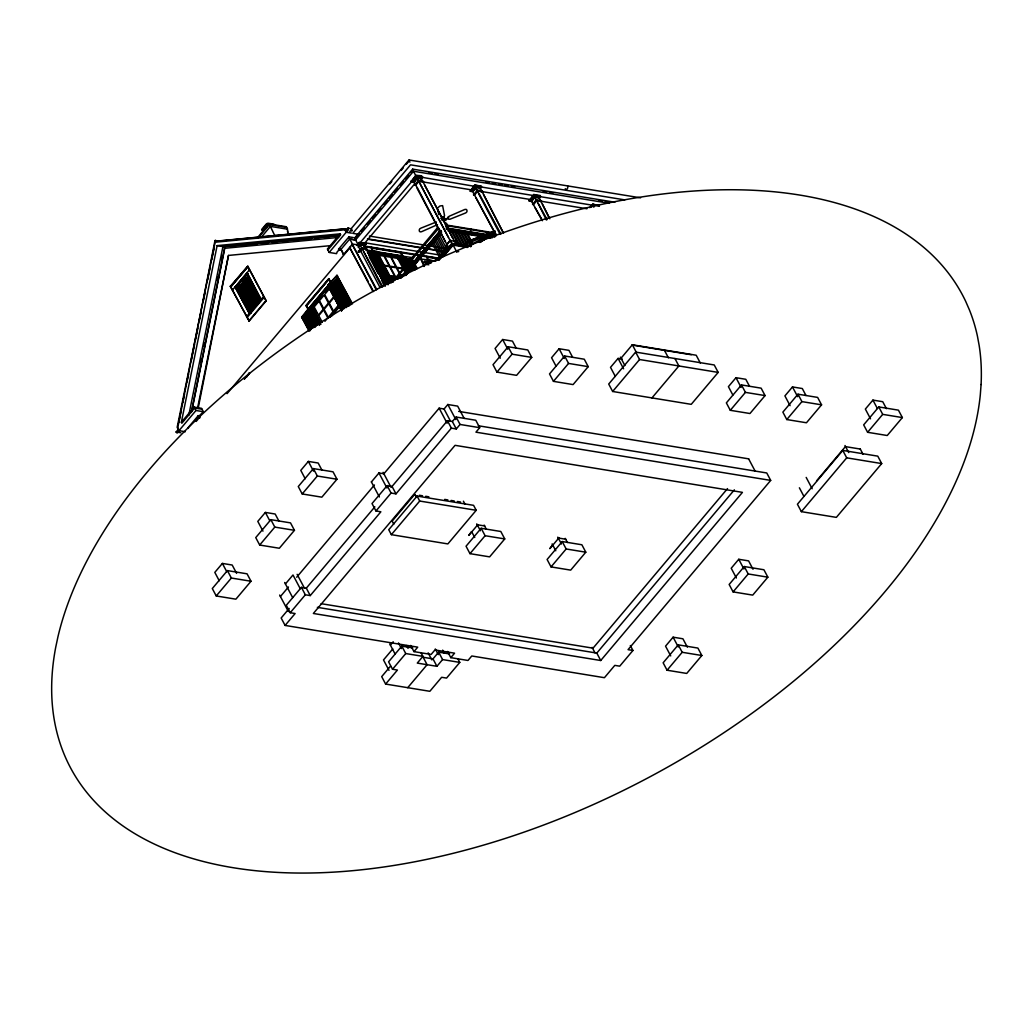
<?xml version="1.0" encoding="UTF-8"?>
<svg xmlns="http://www.w3.org/2000/svg" width="1033" height="1033" viewBox="0 0 1033 1033"><rect width="100%" height="100%" fill="white"/><g stroke="black" fill="none" stroke-linecap="round" stroke-linejoin="round"><path stroke-width="1.5" d="M412.735 258.521L411.651 258.431L412.916 258.327M413.794 262.434L414.762 261.594M447.676 218.131L446.153 218.931L445.778 220.623M448.335 228.874L447.263 228.822M470.377 229.985L471.125 229.61L470.364 229.894M473.308 233.006L471.629 232.877M495.207 233.832L495.504 233.535M446.295 225.723L446.075 224.794L445.817 225.956M470.609 229.481L471.203 228.939L470.467 229.584M359.704 244.072L381.913 287.109M410.798 172.601L412.864 170.148L450.737 241.67M421.141 178.36L455.798 243.827M448.167 246.99L417.616 188.213L413.252 181.369L411.857 181.253C411.186 183.396 417.784 180.349 416.996 177.818C423.233 180.93 425.519 174.215 416.157 175.739L411.315 181.485L414.465 181.989M475.981 187.632L475.103 185.385L479.17 194.772L500.127 234.375M470.131 191.182L474.844 184.83L481.533 186.353L480.642 188.135L475.955 187.464C476.742 189.995 470.131 193.042 470.816 190.898L472.197 191.015L475.632 186.96L480.074 187.683L502.929 232.244M496.021 235.214L471.784 189.917M529.077 200.828L533.79 194.488L546.354 219.977M538.348 196.347L549.156 217.847M351.711 231.018L350.484 230.385L349.722 231.87M185.32 431.717L178.967 430.684L177.159 427.275L215.523 240.405L216.013 241.335L214.825 241.296L177.65 428.204M178.735 422.665L181.266 410.114M182.867 402.263L184.455 394.425M186.986 381.874L188.587 374.023M191.118 361.473L194.617 344.209M195.25 341.071L197.794 328.52M199.382 320.669L200.97 312.831M203.514 300.28L205.102 292.429M207.646 279.878L210.19 267.327M211.778 259.477L214.322 246.926M215.445 241.399L215.277 242.213L344.88 229.791M202.029 409.236L194.656 408.022L181.834 423.233L181.343 422.303L217.124 245.634L340.193 233.832L340.683 234.762L327.874 249.973M188.781 415.253L222.934 246.59L338.953 235.459M200.583 361.808L201.215 358.658M203.772 346.042L204.405 342.891M217.175 279.84L217.821 276.689M221.333 259.348L221.966 256.197M191.35 412.412L224.574 248.32L338.617 237.409M191.815 410.85L224.729 248.346L223.877 246.745L257.876 243.646M197.523 408.28L228.487 255.435L330.767 245.622M198.142 408.384L228.487 255.435M365.759 244.537L359.213 242.445L356.734 245.389M599.424 206.174L592.748 204.134L589.766 207.659M383.424 283.416L384.586 284.127M437.217 228.099L437.979 228.306L437.243 228.022L391.313 282.848M199.782 417.345L199.821 415.886L198.259 415.64L187.825 428.011L188.419 428.411M365.049 245.492L360.026 244.369M494.497 231.16L495.143 231.676M448.903 248.385L448.09 248.733L446.282 245.325L450.091 240.444L455.514 241.412L457.322 244.821L456.509 245.17M424.615 184.946L452.816 238.197M445.21 241.425L417.009 188.161M448.516 237.5L420.328 184.236M483.573 194.591L503.575 233.161M542.519 204.237L549.801 218.776M447.973 217.382L447.728 217.795A2.725 1.511 -27.9 0 0 447.999 219.125L449.884 219.254L465.302 213.095C467.884 212.591 467.587 208.188 464.669 209.518L449.278 216.22L447.973 217.382L448.671 217.434M492.534 235.524L493.942 232.632M492.095 236.48L494.768 231.534M491.114 236.634L494.097 232.838M494.884 230.888L484.051 235.266M472.52 232.954L472.107 232.825M471.448 531.608L468.788 535.391L477.892 524.596M552.5 544.869L549.853 548.652L558.943 537.857M413.252 181.369L416.673 177.302L421.128 178.038L422.445 176.759L420.508 179.058M534.9 197.109L531.246 201.461L529.245 200.931L534.061 195.03L534.849 197.006L539.665 197.884L540.517 196.347L539.032 197.329L536.062 196.851M309.138 331.283L301.636 317.105L309.719 306.956L319.352 324.039M303.173 316.059L310.352 307.033M310.145 330.689L303.405 317.983L310.236 309.835M303.779 318.19L310.287 310.003M304.27 319.12L310.778 310.933M304.761 320.049L311.269 311.863M305.252 320.979L311.759 312.792M305.742 321.896L312.25 313.722M306.233 322.825L312.741 314.652M306.724 323.755L313.231 315.582M307.214 324.685L313.722 316.511M307.705 325.615L314.213 317.441M308.208 326.544L314.703 318.371M308.699 327.474L315.194 319.3M309.19 328.404L315.698 320.23M309.68 329.333L316.188 321.16M310.171 330.263L316.679 322.089M313.451 327.681L317.17 323.019M314.871 327.448L317.66 323.949M367.451 252.233L376.813 253.124L391.597 281.053M377.949 254.738L376.929 251.419L393.044 281.854M377.858 271.899L386.988 273.074M378.517 273.138L387.646 274.313M431.742 261.026L432.194 260.458L420.857 258.999L424.059 266.488M256.907 238.403L269.122 223.916L286.309 226.731L287.626 229.21L270.426 226.395L269.122 223.916M258.25 237.822L269.445 224.535L286.645 227.35M261.272 237.267L270.426 226.395M230.346 286.283L247.804 266.178L266.165 300.861L249.173 321.031L230.346 286.283L249.173 321.031M230.811 286.361L247.804 266.178M230.669 286.903L247.83 266.746L266.165 300.861M230.824 286.929L247.83 266.746M232.464 290.028L249.469 269.845M235.33 286.98L247.145 272.97L261.246 299.596L249.431 313.606L235.059 286.942L249.431 313.606M239.553 283.468L236.467 287.135L250.464 313.18L249.508 313.025L235.731 287.006L247.107 273.564L248.023 273.719M247.416 273.616L236.079 287.071L249.844 313.076M241.619 281.015L245.738 276.121M239.527 283.804L236.686 287.174L235.731 287.006M244.253 278.2L241.748 280.343L255.513 306.349M237.073 287.226L239.139 284.785M242.742 280.511L244.627 278.264M237.887 287.949L242.213 283.236L247.778 293.759L243.762 298.524L237.887 287.949L243.762 298.524M243.556 281.221L247.881 276.508L253.447 287.032L249.431 291.797L243.556 281.221L249.431 291.797M238.197 288L242.213 283.236M243.865 281.273L247.881 276.508M238.378 288.336L242.393 283.571M244.046 281.609L248.062 276.844M238.868 289.266L242.884 284.501M244.537 282.538L248.553 277.774M239.359 290.196L243.375 285.431M245.028 283.468L249.043 278.703M239.85 291.125L243.865 286.361M245.518 284.398L249.534 279.633M240.34 292.055L244.356 287.29M246.009 285.328L250.025 280.563M240.831 292.985L244.847 288.22M246.5 286.257L250.515 281.493M241.322 293.914L245.338 289.15M246.99 287.187L251.006 282.422M241.812 294.844L245.828 290.079M247.481 288.117L251.497 283.352M242.303 295.761L246.319 291.009M247.972 289.046L251.987 284.282M242.807 296.691L246.822 291.926M248.475 289.976L252.491 285.211M243.297 297.62L247.313 292.856M248.966 290.893L252.982 286.141M243.465 298.472L247.778 293.759M249.134 291.745L253.447 287.032M244.111 299.712L248.436 294.999L254.015 305.523L249.999 310.287L244.111 299.712L249.999 310.287M249.779 292.985L254.105 288.272L259.683 298.795L255.667 303.56L249.779 292.985L255.667 303.56M244.421 299.764L248.436 294.999M250.089 293.036L254.105 288.272M244.601 300.099L248.617 295.335M250.27 293.372L254.286 288.607M245.092 301.029L249.108 296.264M250.761 294.302L254.777 289.537M245.583 301.959L249.599 297.194M251.251 295.231L255.267 290.467M246.074 302.889L250.089 298.124M251.742 296.161L255.758 291.396M246.577 303.818L250.593 299.053M252.246 297.091L256.261 292.326M247.068 304.748L251.084 299.983M252.736 298.021L256.752 293.256M247.558 305.678L251.574 300.913M253.227 298.95L257.243 294.185M248.049 306.607L252.065 301.843M253.718 299.88L257.733 295.115M248.54 307.537L252.556 302.772M254.208 300.81L258.224 296.045M249.03 308.467L253.046 303.702M254.699 301.739L258.715 296.975M249.521 309.396L253.537 304.632M255.19 302.669L259.206 297.904M249.689 310.236L254.015 305.523M255.358 303.508L259.683 298.795M249.508 313.025L261.284 299.609M246.564 316.653L263.57 296.471M247.055 317.583L264.061 297.401M248.863 320.979L265.868 300.81M181.343 422.303L194.165 407.092L201.538 408.306L203.346 411.702L198.478 416.648M340.193 233.832L327.384 249.043L329.178 252.439L336.551 253.653C337.391 248.359 344.325 250.541 338.514 249.211L348.947 236.841L353.325 237.551M178.425 429.212L177.96 428.256L178.451 429.186A2.053 1.382 -80.7 0 1 178.115 432.104A2.105 1.42 -80.7 0 1 176.088 431.988L178.464 429.224A2.105 1.42 -80.7 0 1 178.089 432.13A2.053 1.382 -80.7 0 1 176.165 431.949L180.852 432.762M345.177 229.843L345.745 230.746A2.105 1.42 -80.7 0 0 347.669 230.914A2.105 1.42 -80.7 0 0 348.031 227.97L351.491 228.977M345.745 230.746L348.031 227.97M178.967 430.684L195.973 410.501L203.346 411.702M329.178 252.439L346.184 232.27L351.465 233.135M351.272 228.538L409.003 159.973L640.576 197.832M389.751 183.939L391.83 181.472M401.166 170.393L403.244 167.927M406.356 164.234L408.435 161.781M196.154 421.451L198.142 419.088M199.137 417.913L199.873 417.874M340.632 249.792L349.787 238.946L355.623 239.901L413.497 171.246L609.354 203.294M354.784 237.797L412.645 169.128L614.867 202.223M356.023 237.59L359.135 233.91M361.201 231.457L364.3 227.776M367.399 224.096L370.498 220.416M372.564 217.963L375.663 214.296M377.729 211.842L380.828 208.162M383.927 204.482L387.026 200.802M389.092 198.349L392.191 194.669M394.257 192.215L397.356 188.548M400.378 184.959L403.567 181.188M405.582 178.786L408.732 175.055M340.8 248.604L343.473 254.699L352.447 244.046L356.127 244.653M227.066 393.65L350.691 246.952M244.227 378.917L249.689 372.848L244.524 378.969M330.702 282.358L308.028 309.254L306.065 305.548L328.739 278.639L331.244 282.861M411.173 181.537L415.899 175.184L422.587 176.708M306.065 305.548L329.036 278.69M246.616 377.097L249.379 372.81M306.388 306.168L329.062 279.259M357.909 244.95L359.484 243.078L360.001 244.317M411.857 181.253L416.157 175.739L416.996 177.818M358.141 245.092L412.051 181.201M414.091 178.774L416.144 176.346M357.96 246.732L358.554 247.261L360.259 244.963M413.613 182.04L417.035 177.986M320.256 324.362L310.623 306.181L328.107 285.444L341.432 310.623M364.184 243.801L415.059 183.435M359.807 250.012L361.757 247.7L366.909 248.695M414.633 185.243L418.442 180.439L423.595 181.446M314.019 305.342L322.025 295.851M325.021 292.287L328.029 288.736M360.207 251.548L362.17 248.733L366.508 249.418M404.174 258.805L400.714 252.272L371.247 247.442L373.236 251.923M324.917 321.289L327.823 317.841L323.6 309.874L318.758 315.62L322.27 322.257M328.184 318.306L339.186 305.252L337.752 302.527M330.108 317.273L339.108 306.581M331.593 316.124L334.434 312.767M334.899 312.198L339.741 306.452L341.148 309.112M400.714 252.272L401.966 255.358M398.958 255.939L376.825 252.349L398.958 255.939L407.041 271.292M399.074 255.706L407.531 270.969M397.847 259.27L399.577 257.204L377.471 253.589M392.837 282.009L438.831 228.19M470.26 191.131L475.103 185.385L481.404 186.418L479.467 188.716M470.816 190.898L475.18 185.708L479.441 186.405M400.275 277.8L440.691 230.501L441.491 231.482L403.206 276.495M400.352 277.954L440.381 230.449M401.682 276.779L440.691 230.501M401.178 277.657L403.232 275.23M405.285 272.789L408.371 269.135M411.444 265.481L413.497 263.041M417.603 258.173L419.656 255.732M422.742 252.078L424.795 249.65M434.028 238.688L436.081 236.247M418.623 258.767L421.696 255.112M435.048 239.282L439.154 234.401M405.375 275.32L441.311 232.696M473.592 194.888L477.388 190.085L482.553 191.092M405.762 275.527L441.698 232.903M474.496 195.043L477.801 191.118L482.153 191.802M437.372 258.263L426.513 256.494L428.501 260.975M449.239 230.85L449.936 230.01M450.143 230.914L450.711 230.139L458.445 244.782M456.276 231.921L456.844 231.134L464.566 245.725M446.282 245.325L450.091 240.444M435.836 261.052L448.232 246.345M437.269 259.993L438.663 259.193M442.576 253.679L441.995 254.454L434.286 239.888L435.19 239.953M445.042 251.626L444.345 251.587L445.752 250.774L438.121 236.363L437.217 236.299M443.157 253.175L447.289 248.282M438.315 259.373L447.612 248.346M438.47 259.322L451.963 243.31L470.983 246.422M438.715 259.787L452.209 243.775L468.065 246.371M438.96 260.316L452.351 244.434L468.194 247.029M462.422 232.929L462.991 232.141L470.712 246.732M442.382 257.269L452.674 245.053L467.458 247.468M443.867 256.119L453.138 245.131L456.741 251.936M470.725 234.362L471.435 233.523M472.223 233.729L471.5 234.491M473.798 234.865L474.509 234.026M475.296 234.233L474.56 234.995M476.872 235.369L477.569 234.53M478.356 234.736L477.633 235.498M479.932 235.873L480.642 235.033M481.43 235.24L480.707 236.002M483.005 236.376L483.715 235.537M236.622 573.392L232.193 565.025L222.379 563.424L214.812 572.385L219.241 580.753M278.871 520.994L275.178 514.021L265.365 512.42L257.798 521.381L262.963 531.143M321.857 469.989L318.164 463.016L308.351 461.415L300.784 470.377L305.213 478.744M529.219 200.776L534.126 195.366L539.807 196.296M529.761 200.544L531.156 200.66L534.577 196.606M531.517 201.345L534.939 197.277M532.537 204.534L536.347 199.731L541.499 200.738M538.258 197.897L540.491 195.999M538.413 198.362L540.349 196.063L534.061 195.03M533.454 204.689L536.747 200.738M227.415 570.603L212.307 588.539L216.233 595.964L235.886 599.179L251.006 581.243L247.068 573.819L227.415 570.603L231.353 578.028L251.006 581.243M313.386 468.595L298.279 486.53L302.204 493.955L321.857 497.17L336.978 479.235L333.039 471.81L313.386 468.595L317.325 476.019L336.978 479.235M270.866 519.664L255.745 537.599L259.683 545.037L279.336 548.252L294.444 530.316L290.518 522.879L270.866 519.664L274.804 527.101L294.444 530.316M216.233 595.964L231.353 578.028M302.204 493.955L317.325 476.019M259.683 545.037L274.804 527.101M567.621 185.888L567.569 185.966A2.053 1.382 -80.7 0 1 567.207 188.832A2.053 1.382 -80.7 0 1 565.258 188.69M591.07 206.974L593.007 204.676L593.859 206.755M285.431 583.942L292.998 574.981L300.229 588.655M371.402 481.933L378.969 472.972L383.876 473.773M280.421 596.519L288.452 586.989M296.691 577.227L374.437 484.981M383.76 473.915L439.141 408.19L444.358 409.055M444.061 409.003L447.831 404.51L457.658 406.124L464.179 418.43M516.151 348.069L512.458 341.11L502.632 339.495L495.078 348.47L500.243 358.219M447.521 651.461L450.801 657.659L468.001 660.474L471.771 655.981L604.421 677.7L614.803 665.368L619.723 666.169L632.945 650.467L628.038 649.667L770.695 480.397L475.929 432.168L479.712 427.675L460.059 424.46L456.289 428.953L451.369 428.14L395.988 493.851L392.049 486.427L387.143 485.626L372.022 503.562L375.96 510.986L380.88 511.787L310.249 595.589L306.31 588.151L301.404 587.351L286.283 605.286L290.221 612.724L295.128 613.525L285.095 625.43L281.157 618.005L289.188 608.476M508.133 346.752L493.025 364.688L496.95 372.112L516.603 375.341L531.724 357.405L527.786 349.967L508.133 346.752L512.071 354.177L531.724 357.405M306.31 588.151L374.863 506.829M392.049 486.427L447.444 420.715L452.351 421.516L456.289 428.953M290.221 612.724L305.342 594.788L310.249 595.589M375.96 510.986L391.081 493.051L395.988 493.851M452.351 421.516L456.134 417.035L475.774 420.25L479.712 427.675M496.95 372.112L512.071 354.177M391.933 521.381L414.607 494.484M417.087 496.085L388.744 529.722L391.365 534.668L447.87 543.913L476.213 510.289L473.579 505.331L417.087 496.085L419.708 501.044L476.213 510.289M391.365 534.668L419.708 501.044M572.644 357.315L568.951 350.355L559.124 348.741L551.57 357.715L555.999 366.069M564.638 355.998L549.517 373.933L553.456 381.358L573.095 384.586L588.216 366.65L584.278 359.213L564.638 355.998L568.563 363.422L588.216 366.65M553.456 381.358L568.563 363.422M622.292 359.084L618.083 358.399L610.516 367.361L615.345 376.464M620.768 358.516L632.338 344.777L696.203 355.236L700.335 363.035M481.158 528.276L466.051 546.212L469.976 553.649L489.629 556.864L504.75 538.929L500.811 531.491L481.158 528.276L485.097 535.714L504.75 538.929M635.644 352.098L608.708 384.044L612.646 391.481L691.245 404.342L718.18 372.396L714.242 364.959L635.644 352.098L639.569 359.523L718.18 372.396M390.397 645.134L393.224 641.764M469.976 553.649L485.097 535.714M392.772 648.944L383.501 659.945L389.002 670.352M612.646 391.481L639.569 359.523M412.761 647.911L401.811 646.116L388.589 661.817L392.527 669.242L397.434 670.055L385.619 684.066L381.694 676.628L390.551 666.117M392.527 669.242L405.749 653.553L422.936 656.368L417.267 663.096L436.92 666.311L442.589 659.583L459.788 662.398L446.566 678.087L441.646 677.286L429.844 691.297L385.619 684.066M410.682 645.431L413.962 651.629L417.732 647.149L285.095 625.43M407.725 687.681L427.094 664.697L423.168 657.272L432.995 658.873L436.92 666.311M651.952 397.912L678.875 365.966L674.936 358.528M432.995 658.873L438.663 652.146L449.6 653.941M450.801 657.659L454.585 653.179L434.932 649.951L431.148 654.444L413.962 651.629M562.223 541.55L547.103 559.486L551.041 566.91L570.694 570.126L585.801 552.19L581.876 544.765L562.223 541.55L566.161 548.975L585.801 552.19M551.041 566.91L566.161 548.975M749.493 386.265L745.8 379.292L735.987 377.691L728.42 386.652L732.849 395.019M741.487 384.935L726.367 402.883L730.305 410.308L749.958 413.523L765.066 395.587L761.14 388.163L741.487 384.935L745.426 392.372L765.066 395.587M730.305 410.308L745.426 392.372M805.985 395.51L802.305 388.537L792.479 386.936L784.912 395.897L790.077 405.659M797.98 394.193L782.872 412.128L786.797 419.553L806.45 422.768L821.571 404.833L817.632 397.408L797.98 394.193L801.918 401.617L821.571 404.833M593.213 647.949L727.516 488.596M786.797 419.553L801.918 401.617M317.351 607.339L596.803 653.076L734.373 489.836M600.728 660.513L742.443 492.367L455.062 445.326L313.348 613.473L600.728 660.513L596.803 653.076M687.358 647.149L682.929 638.794L673.103 637.18L665.549 646.154L670.714 655.903M753.018 569.248L748.589 560.88L738.763 559.279L731.209 568.24L736.374 578.002M886.43 408.681L882.75 401.708L872.924 400.094L865.357 409.068L870.522 418.817M678.255 644.863L663.134 662.799L667.073 670.223L686.725 673.439L701.846 655.503L697.908 648.078L678.255 644.863L682.193 652.288L701.846 655.503M744.276 566.536L729.156 584.471L733.094 591.896L752.734 595.111L767.855 577.176L763.916 569.751L744.276 566.536L748.202 573.961L767.855 577.176M878.786 406.937L863.665 424.873L867.604 432.298L887.244 435.513L902.364 417.577L898.426 410.153L878.786 406.937L882.711 414.362L902.364 417.577M816.561 480.861L845.42 446.618L860.153 449.032M842.773 450.414L797.424 504.22L801.363 511.658L836.356 517.378L881.704 463.572L877.779 456.147L842.773 450.414L846.711 457.839L881.704 463.572M667.073 670.223L682.193 652.288M733.094 591.896L748.202 573.961M867.604 432.298L882.711 414.362M801.363 511.658L846.711 457.839M407.441 269.678L400.12 255.848L411.366 257.449L413.562 261.594M402.392 257.63L411.057 259.373M411.366 257.449L410.863 258.005L413.536 263.312M341.458 310.856L327.784 285.302L336.887 275.32L352.485 303.805M327.784 285.302L337.481 275.462M338.385 302.191L329.656 286.18L337.287 278.213M330.005 286.412L337.339 278.381M330.495 287.342L337.83 279.31M330.986 288.272L338.32 280.24M331.477 289.201L338.811 281.17M331.967 290.131L339.302 282.099M332.458 291.061L339.792 283.029M332.949 291.99L340.296 283.959M333.452 292.92L340.787 284.888M333.943 293.85L341.277 285.818M334.434 294.779L341.768 286.748M334.924 295.709L342.259 287.678M335.415 296.639L342.749 288.607M335.906 297.569L343.24 289.537M336.396 298.498L343.731 290.454M336.887 299.428L344.221 291.383M337.378 300.345L344.712 292.313M337.868 301.274L345.203 293.243M338.101 302.127L345.732 294.16M342.272 310.016L338.759 303.366L346.378 295.399M339.108 303.612L346.442 295.58M339.599 304.541L346.933 296.51M340.089 305.471L347.424 297.439M340.58 306.401L347.927 298.369M341.084 307.33L348.418 299.299M341.574 308.26L348.909 300.229M342.065 309.19L349.399 301.158M343.602 308.97L349.89 302.088M346.184 307.602L350.381 303.018M348.78 306.233L350.871 303.947M445.468 225.698L446.036 225.827M439.826 231.405L439.503 232.193M446.837 228.822L448.464 228.68M447.793 217.563L447.728 218.273M489.151 236.273L489.668 235.395M488.002 234.969L493.58 231.599M465.754 244.137L469.279 240.792L468.53 240.043M490.326 236.066L491.101 235.059M359.923 251.716C362.467 249.637 356.927 250.451 358.761 252.013M469.202 240.715L469.279 240.792M266.979 224.096L262.563 229.236L262.95 229.972M441.53 219.28L444.28 218.208L446.191 219.19M437.488 224.639L421.58 231.702C418.675 233.032 418.378 228.629 420.96 228.125L436.378 221.953M479.945 242.484L487.615 237.358M480.035 242.329L486.543 238.003M495.039 231.689L494.549 231.392M384.793 284.036L384.599 283.068M478.163 242.109L490.791 234.297M478.602 241.954L489.823 235.601M437.269 228.28L438.289 228.732M470.996 244.459L483.935 237.913M405.104 273.487L384.211 283.184M385.683 282.758L387.633 282.9L404.032 275.824M470.105 242.406L484.206 236.518M415.498 185.411L418.856 181.472L423.194 182.157M365.088 244.304L365.759 244.02M439.58 233.497L440.497 233.652M453.009 230.514L452.299 231.353L459.93 245.751M437.553 237.151L436.623 236.996M434.854 239.101L435.758 239.165L443.389 253.576L442.705 253.614M453.074 231.482L453.784 230.643L461.506 245.286M456.082 231.018L455.372 231.857L462.306 244.95M432.491 241.903L433.395 241.967L440.329 255.074M432.827 242.755L431.897 242.6M459.156 231.521L458.445 232.36L465.379 245.441M430.128 244.705L431.058 244.86M459.207 232.477L459.917 231.637L467.652 246.293L466.735 246.138M462.229 232.025L461.519 232.864L468.44 245.944M427.765 247.507L428.695 247.662M465.289 232.515L464.579 233.368L470.828 245.144M428.101 248.359L427.197 248.294M425.402 250.309L426.332 250.464M465.354 233.484L466.064 232.645L472.378 244.576M541.06 201.474L536.76 200.764M468.362 233.019L467.652 233.858L473.204 244.33M423.052 253.111L423.969 253.266M468.427 233.987L469.137 233.148M420.883 256.83L420.108 256.701M418.326 258.715L419.243 258.87M418.649 259.567L417.732 259.412M415.963 261.517L416.88 261.672M416.286 262.369L415.369 262.214M413.6 264.319L414.517 264.474M411.237 267.121L412.154 267.276M483.78 236.505L484.49 235.666M486.788 236.041L486.078 236.88M411.573 267.973L410.643 267.831M408.874 269.923L409.791 270.078M486.84 237.009L487.55 236.17M489.862 236.544L489.151 237.383M406.511 272.725L407.428 272.88M489.913 237.513L490.623 236.673M599.308 205.709L594.504 205.244M442.628 218.634L442.331 217.537M481.146 236.35L469.499 240.715L493.735 231.792M387.775 282.642L392.501 281.66M392.747 281.66L389.673 282.538M438.315 228.59L437.424 228.487M472.249 232.735L473.14 232.645M414.646 261.233L413.729 262.33M460.589 245.131L461.506 245.221M384.25 283.972L388.434 284.643M410.902 270.439L415.718 269.51M495.478 233.678L495.246 234.233M214.825 241.296L344.389 228.861L347.695 229.403M217.614 241.18L344.996 228.964M260.432 243.233L268.993 242.574M271.563 242.161L311.901 238.455M314.471 238.055L339.896 235.614M339.366 249.586L338.514 249.211M384.302 284.049L383.514 284.01M448.115 247.972L446.721 248.85L439.012 234.284L439.774 234.401M440.691 218.273L441.207 218.26A2.725 1.511 -27.9 0 0 443.377 217.343L444.564 215.716L442.615 205.632L439.993 205.98L437.333 208.137L438.831 214.696M474.173 195.095L473.488 194.708M440.575 230.94L439.361 232.296M475.968 197.807L496.034 234.62M531.156 200.66L542.26 220.236M301.636 317.105L309.022 329.94M365.579 249.96L376.929 251.419M369.388 251.071L373.636 251.613M367.567 252.375L376.696 253.55M427.494 260.471L430.322 260.845M368.058 253.305L377.187 254.48M424.46 261.194L430.554 261.982M368.549 254.234L377.691 255.396M424.356 261.607L430.451 262.395M369.039 255.164L378.181 256.326M423.323 262.343L430.942 263.325M369.53 256.094L378.672 257.256M425.338 263.467L428.385 263.867M370.021 257.01L379.163 258.185M425.828 264.396L428.876 264.784M370.511 257.94L379.653 259.115M371.002 258.87L380.144 260.045M371.493 259.799L380.635 260.975M371.996 260.729L381.125 261.904M372.487 261.659L381.616 262.834M372.978 262.589L382.107 263.764M373.468 263.518L382.597 264.693M373.959 264.448L383.101 265.623M374.45 265.378L383.592 266.553M374.94 266.307L384.082 267.482M375.431 267.237L384.573 268.412M375.922 268.167L385.064 269.342M376.412 269.096L385.554 270.272M376.903 270.026L386.045 271.188M377.407 270.956L386.536 272.118M379.124 274.197L388.253 275.372M379.615 275.127L388.757 276.302M380.105 276.056L389.247 277.231M380.596 276.986L389.738 278.161M381.087 277.916L390.229 279.091M381.577 278.845L390.719 280.02M382.068 279.775L391.21 280.95M382.559 280.705L391.701 281.88M383.062 281.635L390.668 282.616M383.553 282.564L389.635 283.339M624.771 199.886L410.54 164.828L352.782 233.342L358.774 234.323M428.772 172.756L431.949 173.273M435.138 173.789L438.315 174.319M486.039 182.131L489.216 182.647M492.392 183.164L495.582 183.693M498.758 184.21L501.948 184.726M505.124 185.256L508.301 185.772M511.49 186.289L514.666 186.818M543.306 191.492L546.483 192.022M549.659 192.538L552.849 193.055M598.972 200.609L602.162 201.125M605.338 201.655L608.514 202.171M533.79 194.488L540.246 195.534M592.748 204.134L599.437 205.644M421.903 176.992L416.222 176.062L416.816 177.431M420.909 177.121L475.335 186.457M481.365 187.012L535.443 195.87M540.22 196.644L592.71 205.244M423.478 182.015L471.1 189.801M480.616 191.363L529.826 199.408M540.93 201.228L586.964 208.769M410.927 181.072L414.801 181.705M446.14 224.987L494.652 232.929M494.575 233.561L446.088 225.568M446.011 227.88L495.982 236.053M447.418 228.564L494.265 236.234M446.346 229.249L494.755 237.164M450.595 230.863L453.719 231.379M448.438 230.721L492.16 237.874M448.283 231.16L490.443 238.055M456.328 243.853L470.544 246.177M450.298 240.56L452.105 243.969L457.322 244.821M430.322 245.609L429.547 245.402M369.427 236.066L428.153 245.686M431.329 246.203L447.199 248.798M458.717 251.626L456.392 251.665M367.528 238.83L443.945 251.329M367.658 239.204L424.976 248.579M428.166 249.095L444.087 251.703M349.825 239.114L355.662 240.069M363.836 242.613L441.608 255.345M359.213 242.445L365.902 243.969M422.471 253.898L423.246 254.028M361.473 244.808L364.804 245.97M438.754 258.173L364.158 245.97L365.798 244.369M363.693 246.525L374.114 248.23M376.386 248.604L380.312 249.25M382.739 249.65L386.523 250.27M389.079 250.683L392.721 251.277M395.432 251.716L427.184 256.92M433.524 257.953L437.127 258.547M371.57 248.062L401.049 252.891M426.836 257.114L437.695 258.883M358.554 247.261L360.013 244.653L359.471 242.987L365.217 244.253L364.313 245.35L378.078 271.614M375.457 251.523L373.21 251.161L371.247 247.442M401.553 255.797L376.58 251.716L391.572 280.214M434.88 261.259L428.475 260.2L426.513 256.494M376.348 251.987L399.1 255.68L407.299 271.253M359.058 252.039C356.527 250.425 362.105 250.942 360.001 250.231M379.305 255.383L384.018 256.145L389.273 266.062L382.972 265.029M413.032 265.107L413.794 265.236M343.473 254.699L342.104 251.071M383.308 265.649L389.596 266.682L394.8 276.508M214.954 240.469L219.693 241.244M406.705 273.642L405.917 273.435M217.124 245.634L224.497 246.848M388.511 275.475L393.224 276.25M400.016 277.361L395.419 276.612L390.216 266.772L396.349 267.779L401.553 277.619M388.279 275.811L400.907 277.877M390.732 277.167L398.622 278.458M389.867 277.503L394.58 278.277M395.2 278.381L398.273 278.884M247.145 272.97L260.975 299.557M632.106 345.061L691.297 354.745M313.58 306.62L311.295 306.246L328.339 286.076L311.333 306.259L320.811 324.142M458.626 411.379L748.641 458.846M478.344 425.764L766.757 472.972L770.695 480.397M419.359 495.259L422.523 495.775M425.699 496.292L428.863 496.821M444.719 499.404L447.883 499.933M451.059 500.45L454.223 500.966M457.387 501.483L460.563 501.999M477.233 524.738L484.761 525.978M558.298 538.012L565.813 539.239M321.121 603.672L592.555 648.091M445.572 222.947L446.656 223.425L447.818 228.061M400.12 255.848L404.729 256.765M402.521 257.772L411.173 259.515M403.012 258.702L411.663 260.432M403.503 259.632L412.154 261.362M403.993 260.561L412.645 262.292M404.484 261.491L413.148 263.221M404.975 262.408L412.193 263.867M405.465 263.338L412.684 264.797M405.956 264.267L411.728 265.429M406.447 265.197L415.111 266.94M406.937 266.127L414.156 267.586M411.767 267.934L416.092 268.8M412.257 268.851L415.137 269.432M454.378 241.141L455.514 241.412M199.253 417.771L198.259 415.64M262.447 230.527L262.098 230.424A2.105 1.162 -27.9 0 1 261.853 229.249L266.243 224.045A2.105 1.162 -27.9 0 1 268.167 223.231L273.874 224.161A2.105 1.162 -27.9 0 1 274.262 224.639M538.219 203.54L547.167 219.629M534.913 207.452L542.364 220.726M479.273 193.881L500.94 234.026M363.642 251.497L382.726 286.774M492.276 232.851L490.985 234.117M492.457 233.91L491.295 234.904M413.497 171.246L413.2 170.535M355.572 239.798L355.339 239.204M349.735 238.843L349.503 238.249M872.924 400.094L877.353 408.461M860.308 449.058L863.059 454.262M844.981 445.52L848.713 452.583M792.479 386.936L797.644 396.685M806.179 477.414L812.17 488.738M799.374 487.796L803.868 496.292M735.987 377.691L741.139 387.44M748.589 458.755L755.149 471.151M593.536 206.251L593.885 206.923M664.271 350.006L668.403 357.805M632.338 344.777L636.47 352.589M738.763 559.279L743.928 569.028M620.407 357.108L624.9 365.592M618.083 358.399L623.583 368.794M559.124 348.741L564.289 358.503M673.103 637.18L678.268 646.942M421.128 178.038L421.49 178.709M412.645 169.128L413.032 170.058M502.632 339.495L507.797 349.257M436.649 237.086L444.358 251.652M431.923 242.69L439.632 257.256M630.324 645.522L632.945 650.467M420.857 258.999L424.511 265.92M565.18 538.348L567.362 542.48M415.021 264.371L417.229 268.515M415.021 266.114L416.506 268.929M557.807 537.147L561.448 544.029M402.638 257.359L408.59 268.593M400.61 255.293L408.668 270.504M552.139 543.875L555.78 550.757M398.338 256.675L406.628 272.312M405.491 273.125L403.257 268.916L396.969 267.883L401.424 276.315M592.103 647.355L595.021 652.856M381.616 261.853L388.343 274.558M388.937 275.501L391.869 281.028M365.359 244.976L365.011 245.751M456.134 417.035L460.059 424.46M378.737 272.854L385.425 285.495M385.374 285.934L367.929 252.207L384.741 285.043M447.793 404.432L455.811 419.566M369.246 256.881L378.039 273.474M381.706 280.395L384.638 285.934M361.757 247.7L362.131 248.566M354.99 238.817L357.625 243.762M359.29 248.359L380.041 287.548M444.009 408.913L450.569 421.296M447.444 420.715L451.369 428.14M348.947 236.841L349.335 237.771M376.813 289.55L352.201 244.33L376.27 289.769M349.167 237.861L352.447 244.046M344.389 228.861L346.184 232.27M439.102 408.112L447.108 423.246M368.264 281.596L349.606 247.416L372.913 291.435M369.775 284.437L373.533 291.538M484.115 525.087L486.311 529.219M476.755 523.873L480.397 530.755M463.417 501.199L464.876 503.962M336.887 275.32L351.904 303.663M471.81 531.982L474.728 537.483M336.99 278.148L345.435 294.095M346.094 295.335L351.013 304.645M328.739 278.639L332.187 285.16M334.15 295.722L329.101 286.206L312.095 306.388L320.747 322.709M328.378 285.431L341.742 310.675M287.084 229.442L287.987 231.147M287.445 231.379L288.388 233.174M287.845 233.393L288.736 235.072M415.021 494.536L416.48 497.299M313.025 306.53L316.627 313.335M270.504 226.731L271.408 228.435M271.472 228.771L272.428 230.553M272.492 230.888L273.383 232.554M273.448 232.89L274.933 235.692M310.894 306.22L320.566 324.414M309.719 306.956L319.468 325.382M309.913 309.797L317.88 324.84M306.362 305.6L308.57 309.758M383.101 472.313L391.12 487.447M387.143 485.626L391.081 493.051M378.917 472.882L386.936 488.015M371.364 481.856L379.369 496.989M392.346 521.445L393.805 524.196M457.826 658.68L459.788 662.398M247.571 276.457L253.15 286.98M253.795 288.22L259.373 298.744M442.666 650.157L444.164 652.985M438.663 652.146L442.589 659.583M241.903 283.184L247.481 293.708M248.127 294.947L253.705 305.471M435.293 648.944L438.289 654.612M239.256 291.345L244.317 300.926M248.669 309.138L250.851 313.244M428.127 652.843L431.871 659.919M420.973 652.649L422.936 656.368M406.563 645.535L408.074 648.375M308.351 461.415L313.516 471.164M401.811 646.116L405.749 653.553M398.454 642.913L401.45 648.582M389.79 643.985L395.032 653.889M265.365 512.42L269.781 520.774M297.13 574.322L304.412 588.087M301.404 587.351L305.342 594.788M194.165 407.092L195.973 410.501M284.656 582.483L292.675 597.616M279.646 595.06L288.401 611.575M222.379 563.424L226.795 571.778M409.016 160.012L409.894 162.142M354.848 237.939L355.171 238.726M351.478 228.952L352.15 230.656M387.646 283.584L386.032 283.778M384.457 283.119L384.689 283.675M442.886 218.325A2.105 1.162 -27.9 0 1 443.377 218.247M443.803 218.26A2.105 1.162 -27.9 0 1 444.422 218.57M442.628 218.957A2.105 1.162 -27.9 0 1 444.41 218.841M442.021 220.623A1.679 0.93 -27.9 0 1 443.841 219.693A1.679 0.93 -27.9 0 1 444.771 220.429M442.783 216.917A2.247 1.24 -27.9 0 1 443.893 218.312M469.395 229.145L470.08 228.939L469.395 229.145M494.265 233.213C494.742 234.969 495.336 231.599 494.265 233.213M981.079 384.534L980.317 394.696A504.763 279.336 -27.9 0 1 470.377 848.829A504.763 279.336 -27.9 0 1 55.705 647.329L57.951 636.754A504.763 279.336 -27.9 0 1 494.252 235.95A504.763 279.336 -27.9 0 1 965.661 301.3L969.328 309.693A504.763 279.336 -27.9 0 1 977.45 336.241L979.168 345.526A504.763 279.336 -27.9 0 1 981.079 384.534M412.619 257.243L413.445 257.876L412.619 257.243M319.003 301.197L314.161 306.943L318.435 315L323.277 309.254L319.003 301.197M324.207 295.038L319.481 300.642L323.742 308.699L328.468 303.082L324.207 295.038M329.514 288.736L324.672 294.482L328.946 302.527L333.788 296.781L329.514 288.736M328.791 303.702L324.078 309.319L328.287 317.286L333.013 311.682L328.791 303.702M334.111 297.401L329.269 303.147L333.491 311.127L338.333 305.381L334.111 297.401M410.527 269.419L410.269 270.504L410.527 269.419M390.784 257.256L384.638 256.249L389.88 266.165L396.026 267.16L390.784 257.256M397.692 258.392L391.391 257.359L396.633 267.263L402.935 268.296L397.692 258.392"/></g></svg>
